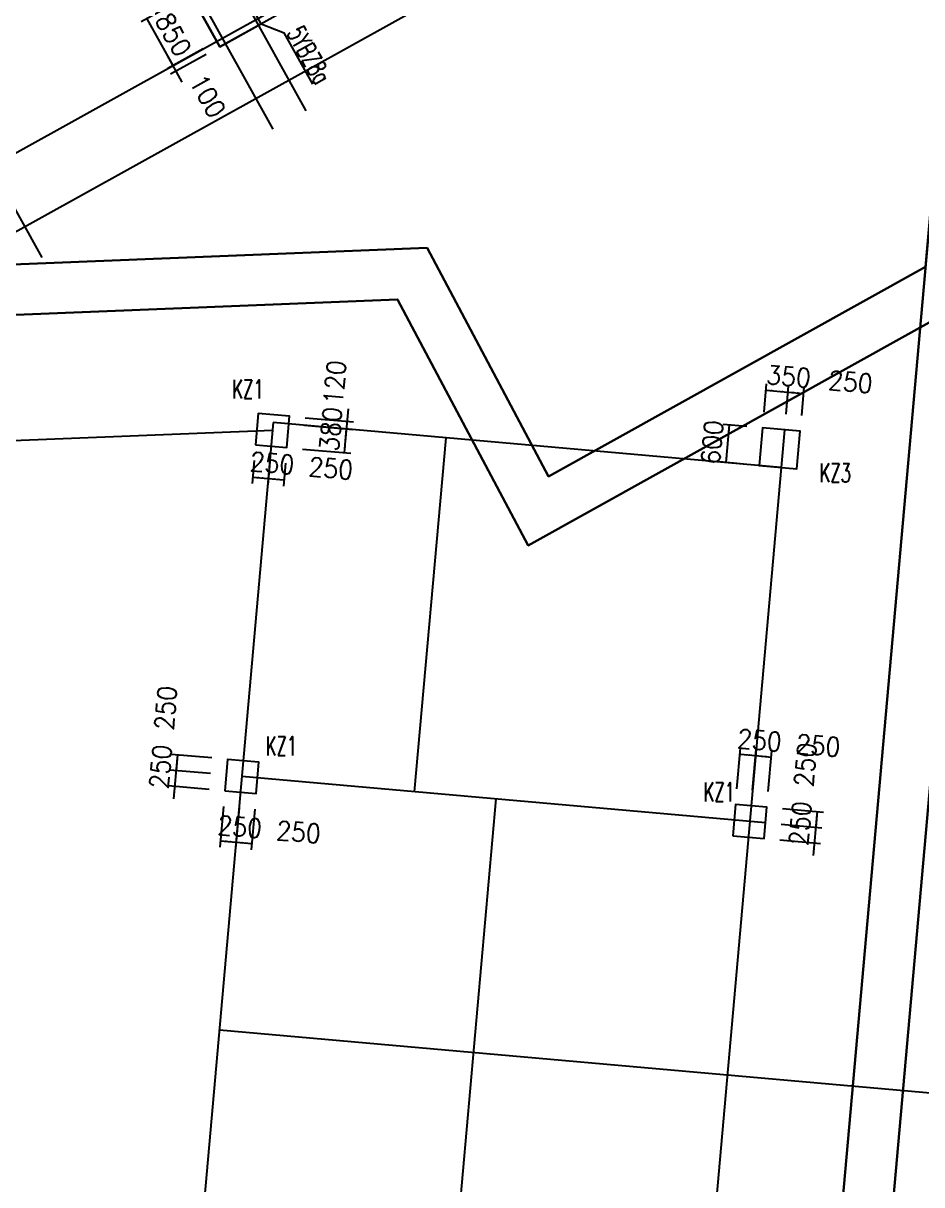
# Model space of a CAD drawing. Extents: x 387171 to 699106, y 11966 to 245688.
# Drawn here: x 509196 to 523467, y 79759 to 98222 of the extents above; entities that cross this region are included whole.
import ezdxf

# ---------------------------------------------------------------- set-up
doc = ezdxf.new("R2010")
doc.units = 0
doc.header["$LTSCALE"] = 100
doc.header["$MEASUREMENT"] = 0
for name, color, linetype in [('22000', 2, 'Continuous'), ('b边缘构件', 235, 'Continuous'), ('COLU', 7, 'Continuous'), ('DIM', 3, 'Continuous'), ('DOTE', 253, 'Continuous'), ('h后浇带', 51, 'Continuous'), ('NUM', 7, 'Continuous'), ('wall-主楼', 2, 'Continuous'), ('Y阴影', 254, 'Continuous'), ('小尺寸', 4, 'Continuous'), ('边缘构件标注', 1, 'Continuous')]:
    doc.layers.add(name, color=color, linetype=linetype)
doc.styles.get("Standard").update_dxf_attribs({"font": 'standard'})
doc.dimstyles.get("Standard").update_dxf_attribs({"dimtxt": 300, "dimasz": 100, "dimexe": 100, "dimexo": 250, "dimgap": 100, "dimtad": 0, "dimtoh": 1, "dimdec": 0, "dimdsep": 46, "dimcen": 0.09, "dimclrt": 7, "dimadec": 0, "dimazin": 0, "dimtfac": 1, "dimtdec": 4, "dimtofl": 0, "dimtmove": 0, "dimatfit": 3, "dimfxl": 1, "dimtolj": 1, "dimtzin": 0, "dimarcsym": 0})

# ---------------------------------------------------------------- blocks, each defined once
blk = doc.blocks.new('*D240')
at = {"layer": '小尺寸', "color": 0, "linetype": 'ByBlock', "lineweight": -2}
for p, q in [((511639, 98558), (511071, 98242)), ((511158, 98291), (511571, 97548)), ((512052, 97815), (511484, 97499))]:
    blk.add_line(p, q, dxfattribs=at)
for points in [[(511158, 98291), (511221, 98211), (511192, 98195)], [(511571, 97548), (511508, 97627), (511537, 97643)]]:
    blk.add_solid(points, dxfattribs=at)
at = {"layer": '小尺寸', "color": 7, "linetype": 'Continuous', "lineweight": -2, "insert": (511583, 98040), "char_height": 300, "width": 566.67, "attachment_point": 5, "rotation": 299.0454}
blk.add_mtext('850', dxfattribs=at)
blk = doc.blocks.new('*D4553')
at = {"layer": '小尺寸', "color": 0, "linetype": 'ByBlock', "lineweight": -2}
for p, q in [((511474, 97722), (511717, 97285)), ((512052, 97815), (511484, 97499)), ((512100, 97727), (511532, 97412))]:
    blk.add_line(p, q, dxfattribs=at)
for points in [[(511571, 97548), (511508, 97627), (511537, 97643)], [(511620, 97460), (511683, 97381), (511654, 97365)]]:
    blk.add_solid(points, dxfattribs=at)
at = {"layer": '小尺寸', "color": 7, "linetype": 'Continuous', "lineweight": -2, "insert": (512125, 97065), "char_height": 300, "width": 476.67, "attachment_point": 5, "rotation": 299.0454}
blk.add_mtext('100', dxfattribs=at)
blk = doc.blocks.new('*D1788')
at = {"layer": 'DIM', "color": 0, "linetype": 'ByBlock', "lineweight": -2}
for p, q in [((512192, 86543), (511545, 86600)), ((511644, 86591), (511622, 86342)), ((512170, 86294), (511523, 86351))]:
    blk.add_line(p, q, dxfattribs=at)
for points in [[(511644, 86591), (511652, 86490), (511619, 86493)], [(511622, 86342), (511614, 86443), (511648, 86440)]]:
    blk.add_solid(points, dxfattribs=at)
at = {"layer": 'DIM', "color": 7, "linetype": 'Continuous', "lineweight": -2, "insert": (511459, 87337), "char_height": 300, "width": 566.67, "attachment_point": 5, "rotation": 84.9316}
blk.add_mtext('250', dxfattribs=at)
blk = doc.blocks.new('*D1987')
at = {"layer": 'DIM', "color": 0, "linetype": 'ByBlock', "lineweight": -2}
for p, q in [((511640, 86541), (511582, 85894)), ((512170, 86294), (511523, 86351)), ((512148, 86044), (511500, 86102))]:
    blk.add_line(p, q, dxfattribs=at)
for points in [[(511622, 86342), (511614, 86443), (511648, 86440)], [(511600, 86093), (511608, 85992), (511575, 85995)]]:
    blk.add_solid(points, dxfattribs=at)
at = {"layer": 'DIM', "color": 7, "linetype": 'Continuous', "lineweight": -2, "insert": (511377, 86404), "char_height": 300, "width": 566.67, "attachment_point": 5, "rotation": 84.9316}
blk.add_mtext('250', dxfattribs=at)
blk = doc.blocks.new('*D2886')
at = {"layer": 'DIM', "color": 0, "linetype": 'ByBlock', "lineweight": -2}
for p, q in [((512375, 85773), (512317, 85126)), ((512624, 85751), (512566, 85104)), ((512326, 85226), (512575, 85203))]:
    blk.add_line(p, q, dxfattribs=at)
for points in [[(512326, 85226), (512427, 85233), (512424, 85200)], [(512575, 85203), (512474, 85196), (512477, 85229)]]:
    blk.add_solid(points, dxfattribs=at)
at = {"layer": 'DIM', "color": 7, "linetype": 'Continuous', "lineweight": -2, "insert": (512637, 85449), "char_height": 300, "width": 566.67, "attachment_point": 5, "rotation": 354.9316}
blk.add_mtext('250', dxfattribs=at)
blk = doc.blocks.new('*D2489')
at = {"layer": 'DIM', "color": 0, "linetype": 'ByBlock', "lineweight": -2}
for p, q in [((512624, 85751), (512566, 85104)), ((512873, 85729), (512815, 85082)), ((512575, 85203), (512824, 85181))]:
    blk.add_line(p, q, dxfattribs=at)
for points in [[(512575, 85203), (512676, 85211), (512673, 85178)], [(512824, 85181), (512723, 85174), (512726, 85207)]]:
    blk.add_solid(points, dxfattribs=at)
at = {"layer": 'DIM', "color": 7, "linetype": 'Continuous', "lineweight": -2, "insert": (513570, 85366), "char_height": 300, "width": 566.67, "attachment_point": 5, "rotation": 354.9316}
blk.add_mtext('250', dxfattribs=at)
blk = doc.blocks.new('*D3393')
at = {"layer": 'DIM', "color": 0, "linetype": 'ByBlock', "lineweight": -2}
for p, q in [((521256, 85739), (521904, 85681)), ((521804, 85690), (521782, 85441)), ((521234, 85490), (521882, 85432))]:
    blk.add_line(p, q, dxfattribs=at)
for points in [[(521804, 85690), (521812, 85589), (521779, 85592)], [(521782, 85441), (521774, 85542), (521808, 85539)]]:
    blk.add_solid(points, dxfattribs=at)
at = {"layer": 'DIM', "color": 7, "linetype": 'Continuous', "lineweight": -2, "insert": (521619, 86436), "char_height": 300, "width": 566.67, "attachment_point": 5, "rotation": 84.9316}
blk.add_mtext('250', dxfattribs=at)
blk = doc.blocks.new('*D3030')
at = {"layer": 'DIM', "color": 0, "linetype": 'ByBlock', "lineweight": -2}
for p, q in [((521234, 85490), (521882, 85432)), ((521800, 85640), (521742, 84993)), ((521212, 85241), (521860, 85183))]:
    blk.add_line(p, q, dxfattribs=at)
for points in [[(521782, 85441), (521774, 85542), (521808, 85539)], [(521760, 85192), (521768, 85091), (521735, 85094)]]:
    blk.add_solid(points, dxfattribs=at)
at = {"layer": 'DIM', "color": 7, "linetype": 'Continuous', "lineweight": -2, "insert": (521537, 85503), "char_height": 300, "width": 566.67, "attachment_point": 5, "rotation": 84.9316}
blk.add_mtext('250', dxfattribs=at)
blk = doc.blocks.new('*D3771')
at = {"layer": 'DIM', "color": 0, "linetype": 'ByBlock', "lineweight": -2}
for p, q in [((520531, 86054), (520589, 86701)), ((520580, 86602), (520829, 86580)), ((520781, 86032), (520838, 86679))]:
    blk.add_line(p, q, dxfattribs=at)
for points in [[(520580, 86602), (520681, 86609), (520678, 86576)], [(520829, 86580), (520728, 86572), (520731, 86605)]]:
    blk.add_solid(points, dxfattribs=at)
at = {"layer": 'DIM', "color": 7, "linetype": 'Continuous', "lineweight": -2, "insert": (520891, 86825), "char_height": 300, "width": 566.67, "attachment_point": 5, "rotation": 354.9316}
blk.add_mtext('250', dxfattribs=at)
blk = doc.blocks.new('*D3527')
at = {"layer": 'DIM', "color": 0, "linetype": 'ByBlock', "lineweight": -2}
for p, q in [((520781, 86032), (520838, 86679)), ((521030, 86010), (521087, 86657)), ((520829, 86580), (521078, 86558))]:
    blk.add_line(p, q, dxfattribs=at)
for points in [[(520829, 86580), (520930, 86587), (520927, 86554)], [(521078, 86558), (520977, 86550), (520980, 86583)]]:
    blk.add_solid(points, dxfattribs=at)
at = {"layer": 'DIM', "color": 7, "linetype": 'Continuous', "lineweight": -2, "insert": (521824, 86742), "char_height": 300, "width": 566.67, "attachment_point": 5, "rotation": 354.9316}
blk.add_mtext('250', dxfattribs=at)
blk = doc.blocks.new('*D2800')
at = {"layer": 'DIM', "color": 0, "linetype": 'ByBlock', "lineweight": -2}
for p, q in [((512863, 91273), (512830, 90907)), ((513112, 91251), (513079, 90885)), ((512839, 91006), (513088, 90984))]:
    blk.add_line(p, q, dxfattribs=at)
for points in [[(512839, 91006), (512940, 91014), (512937, 90981)], [(513088, 90984), (512987, 90977), (512990, 91010)]]:
    blk.add_solid(points, dxfattribs=at)
at = {"layer": 'DIM', "color": 7, "linetype": 'Continuous', "lineweight": -2, "insert": (513150, 91230), "char_height": 300, "width": 566.67, "attachment_point": 5, "rotation": 354.9316}
blk.add_mtext('250', dxfattribs=at)
blk = doc.blocks.new('*D4437')
at = {"layer": 'DIM', "color": 0, "linetype": 'ByBlock', "lineweight": -2}
for p, q in [((513112, 91251), (513079, 90885)), ((513361, 91228), (513328, 90863)), ((513088, 90984), (513337, 90962))]:
    blk.add_line(p, q, dxfattribs=at)
for points in [[(513088, 90984), (513189, 90992), (513186, 90959)], [(513337, 90962), (513236, 90954), (513239, 90988)]]:
    blk.add_solid(points, dxfattribs=at)
at = {"layer": 'DIM', "color": 7, "linetype": 'Continuous', "lineweight": -2, "insert": (514083, 91147), "char_height": 300, "width": 566.67, "attachment_point": 5, "rotation": 354.9316}
blk.add_mtext('250', dxfattribs=at)
blk = doc.blocks.new('*D3547')
at = {"layer": 'DIM', "color": 0, "linetype": 'ByBlock', "lineweight": -2}
for p, q in [((513665, 91833), (514431, 91765)), ((514298, 91395), (514332, 91774)), ((513632, 91454), (514398, 91386))]:
    blk.add_line(p, q, dxfattribs=at)
for points in [[(514332, 91774), (514340, 91673), (514306, 91676)], [(514298, 91395), (514291, 91496), (514324, 91493)]]:
    blk.add_solid(points, dxfattribs=at)
at = {"layer": 'DIM', "color": 7, "linetype": 'Continuous', "lineweight": -2, "insert": (514081, 91771), "char_height": 300, "width": 566.67, "attachment_point": 5, "rotation": 84.9316}
blk.add_mtext('380', dxfattribs=at)
blk = doc.blocks.new('*D739')
at = {"layer": 'DIM', "color": 0, "linetype": 'ByBlock', "lineweight": -2}
for p, q in [((513676, 91952), (514442, 91885)), ((514314, 91575), (514360, 92093)), ((513665, 91833), (514431, 91765))]:
    blk.add_line(p, q, dxfattribs=at)
for points in [[(514342, 91893), (514335, 91994), (514368, 91991)], [(514332, 91774), (514340, 91673), (514306, 91676)]]:
    blk.add_solid(points, dxfattribs=at)
at = {"layer": 'DIM', "color": 7, "linetype": 'Continuous', "lineweight": -2, "insert": (514146, 92513), "char_height": 300, "width": 476.67, "attachment_point": 5, "rotation": 84.9316}
blk.add_mtext('120', dxfattribs=at)
blk = doc.blocks.new('*D3314')
at = {"layer": 'DIM', "color": 0, "linetype": 'ByBlock', "lineweight": -2}
for p, q in [((520691, 91812), (520314, 91846)), ((520361, 91239), (520414, 91837)), ((520638, 91215), (520261, 91248))]:
    blk.add_line(p, q, dxfattribs=at)
for points in [[(520414, 91837), (520422, 91736), (520389, 91739)], [(520361, 91239), (520353, 91340), (520386, 91337)]]:
    blk.add_solid(points, dxfattribs=at)
at = {"layer": 'DIM', "color": 7, "linetype": 'Continuous', "lineweight": -2, "insert": (520138, 91560), "char_height": 300, "width": 556.67, "attachment_point": 5, "rotation": 84.9316}
blk.add_mtext('600', dxfattribs=at)
blk = doc.blocks.new('*D4087')
at = {"layer": 'DIM', "color": 0, "linetype": 'ByBlock', "lineweight": -2}
for p, q in [((520962, 92039), (521002, 92489)), ((520993, 92389), (521342, 92358)), ((521311, 92008), (521350, 92458))]:
    blk.add_line(p, q, dxfattribs=at)
for points in [[(520993, 92389), (521094, 92397), (521091, 92364)], [(521342, 92358), (521241, 92350), (521243, 92384)]]:
    blk.add_solid(points, dxfattribs=at)
at = {"layer": 'DIM', "color": 7, "linetype": 'Continuous', "lineweight": -2, "insert": (521354, 92608), "char_height": 300, "width": 566.67, "attachment_point": 5, "rotation": 354.9316}
blk.add_mtext('350', dxfattribs=at)
blk = doc.blocks.new('*D366')
at = {"layer": 'DIM', "color": 0, "linetype": 'ByBlock', "lineweight": -2}
for p, q in [((521311, 92008), (521350, 92458)), ((521342, 92358), (521591, 92336)), ((521560, 91986), (521599, 92436))]:
    blk.add_line(p, q, dxfattribs=at)
for points in [[(521342, 92358), (521443, 92366), (521440, 92333)], [(521591, 92336), (521490, 92328), (521492, 92361)]]:
    blk.add_solid(points, dxfattribs=at)
at = {"layer": 'DIM', "color": 7, "linetype": 'Continuous', "lineweight": -2, "insert": (522336, 92521), "char_height": 300, "width": 566.67, "attachment_point": 5, "rotation": 354.9316}
blk.add_mtext('250', dxfattribs=at)
blk = doc.blocks.new('后浇带现场')
at = {"color": 6, "lineweight": 30}
for points in [[(662200, 674230), (718557, 674230), (718557, 624270), (707583, 624270), (707286, 620897), (700215, 616964), (698139, 620873), (664797, 619534)], [(662200, 673430), (717757, 673430), (717757, 625070), (706851, 625070), (706526, 621390), (700538, 618060), (698609, 621692), (664765, 620333)], [(703006, 581720), (706851, 625070)], [(703803, 581649), (707583, 624270)]]:
    blk.add_lwpolyline(points, dxfattribs=at)
at = {"layer": 'h后浇带', "color": 1}
for p, q in [((705657, 611605), (703006, 581720)), ((706457, 611569), (703803, 581649))]:
    blk.add_line(p, q, dxfattribs=at)

msp = doc.modelspace()

# ---------------------------------------------------------------- hatches: boundary and pattern name
at = {"layer": 'Y阴影'}
h = msp.add_hatch(dxfattribs=at)
h.set_pattern_fill('ANSI31', color=256, scale=25, angle=-60.95463, style=0)
h.set_pattern_definition([])
h.paths.add_polyline_path([(511857.7, 98679), (512318.9, 97848.5), (512974.6, 98212.6), (512828.9, 98474.9), (512610.6, 98353.6), (512513.5, 98528.5), (512338.4, 98431.3), (512119.9, 98824.7)], flags=0)

# ---------------------------------------------------------------- linework, layer by layer
at = {"layer": '22000', "linetype": 'Continuous'}
msp.add_lwpolyline([(512119.9, 98824.7), (512338.4, 98431.2), (512513.3, 98528.3), (512610.6, 98353.6), (516107.3, 100295.5), (516544.3, 99508.7), (516719.1, 99605.8), (516816.2, 99431), (518739.5, 100499.1), (518642.4, 100673.9), (518817.3, 100771), (517797.7, 102606.9), (518060, 102752.5), (518594, 101790.9), (519118.5, 102082.4), (519264.1, 101820.1), (518739.6, 101528.8), (519322.3, 100479.5), (516524.8, 98925.9), (515990.7, 99887.6), (512318.9, 97848.5), (511857.7, 98679), (512119.9, 98824.7)], dxfattribs=at)
at = {"layer": 'b边缘构件'}
msp.add_lwpolyline([(511857.7, 98679), (512318.9, 97848.5), (512974.6, 98212.6), (512828.9, 98474.9), (512610.6, 98353.6), (512513.5, 98528.5), (512338.4, 98431.3), (512119.9, 98824.7)], close=True, dxfattribs=at)
at = {"layer": 'COLU'}
for points in [[(512884.6, 91520.7), (513382.7, 91476.5), (513426.9, 91974.6), (512928.8, 92018.7)], [(520886.8, 91192.6), (521484.5, 91139.6), (521537.5, 91737.2), (520939.9, 91790.2)], [(512396.9, 86022.4), (512894.9, 85978.2), (512939.1, 86476.3), (512441.1, 86520.4)], [(520465.2, 85306.8), (520963.3, 85262.6), (521007.4, 85760.7), (520509.4, 85804.9)]]:
    msp.add_lwpolyline(points, close=True, dxfattribs=at)
at = {"layer": 'DOTE'}
for p, q in [((497033.9, 116927), (509488.9, 94499.5)), ((508225.2, 106661.7), (513685.2, 96829.9)), ((528534.2, 105709.7), (504515.6, 92371.1)), ((503981.6, 93332.8), (518652.3, 101480.1)), ((510662.4, 101037.3), (513160.7, 96538.6)), ((513167.2, 91877.2), (509665.9, 52400.8)), ((521230.1, 91162.1), (513167.2, 91877.2)), ((513155.7, 91748.6), (480182.9, 90425)), ((515906.4, 91634.3), (515407.3, 86006.4)), ((521288.5, 91759.3), (517734.3, 51685.2)), ((520985.4, 85511.7), (512668, 86249.3)), ((516702.2, 85891.5), (515986.6, 77823.2)), ((532770.8, 80400.5), (512310.2, 82215.2))]:
    msp.add_line(p, q, dxfattribs=at)
at = {"layer": 'wall-主楼'}
msp.add_lwpolyline([(516816.2, 99431), (517122.2, 99600.9), (517267.8, 99338.6), (516524.7, 98925.9), (515990.7, 99887.6), (512318.9, 97848.5), (511857.7, 98679), (512119.9, 98824.7), (512338.4, 98431.2), (512513.3, 98528.3), (512610.4, 98353.5), (516107.3, 100295.5), (516544.3, 99508.7), (516719.1, 99605.8)], close=True, dxfattribs=at)
at = {"layer": '边缘构件标注', "color": 200}
for p in [(512974.6, 98212.6), (513792.6, 97254.5)]:
    msp.add_line(p, (513338.8, 98071.7), dxfattribs=at)

# ---------------------------------------------------------------- block references
at = {"color": 3, "lineweight": 30}
msp.add_blockref('后浇带现场', (-182998.7, -527042.1), dxfattribs=at)

# ---------------------------------------------------------------- texts
at = {"layer": 'NUM', "color": 200, "width": 0.7}
for s, p in [('KZ1', (512514.9, 92254.8)), ('KZ3', (521842.1, 90924.8)), ('KZ1', (513045.2, 86582.3)), ('KZ1', (519999.8, 85853.5))]:
    msp.add_text(s, height=300, dxfattribs=at).set_placement(p)
at = {"layer": '边缘构件标注', "color": 200, "width": 0.7}
msp.add_text('5YBZ8a', height=300, rotation=299.04537, dxfattribs=at).set_placement((513373.1, 98067.8))

# ---------------------------------------------------------------- dimensions: what is measured, and where the dimension line sits
at = {"layer": 'DIM', "color": 200}
for base, p1, p2, angle, picture, middle in [((514342.5, 91893.4), (513416.3, 91855.1), (513426.9, 91974.6), 264.93165, '*D739', (514111.3, 92116.6)), ((521590.6, 92336), (521288.5, 91759.3), (521537.5, 91737.2), 174.93165, '*D366', (521829.9, 92565.8)), ((513337, 90962.2), (513133.7, 91499.6), (513382.7, 91477.5), 174.93165, '*D4437', (513576.3, 91191.9))]:
    dim = msp.add_linear_dim(base=base, p1=p1, p2=p2, angle=angle, dimstyle='Standard', dxfattribs=at)
    dim.commit()
    dim.dimension.update_dxf_attribs({"geometry": picture, "text_midpoint": middle})
for p1, p2, distance, picture, middle in [((520939.9, 91790.2), (521288.5, 91759.3), 601.2, '*D4087', (520797.8, 92657.3)), ((513382.7, 91476.5), (513416.3, 91855.1), -919.2, '*D3547', (514030, 91200.2)), ((520886.8, 91192.6), (520939.9, 91790.2), 527.9, '*D3314', (520138.5, 91560.1)), ((512884.6, 91521.7), (513133.7, 91499.6), -517.3, '*D2800', (512643.8, 91274.7)), ((512441.1, 86520.4), (512419, 86271.4), -800, '*D1788', (511414.4, 86830.4)), ((520509.4, 85804.9), (520758.4, 85782.8), 800, '*D3771', (520384.9, 86870)), ((520758.4, 85782.8), (521007.4, 85760.7), 800, '*D3527', (521317.4, 86787.3)), ((512419, 86271.4), (512396.9, 86022.4), -800, '*D1987', (511331.7, 85897.9)), ((521007.4, 85760.7), (520985.4, 85511.7), 800, '*D3393', (521574.6, 85929.3)), ((512396.9, 86022.4), (512645.9, 86000.3), -800, '*D2886', (512131.1, 85493.8)), ((512645.9, 86000.3), (512894.9, 85978.2), -800, '*D2489', (513063.6, 85411.1)), ((520985.4, 85511.7), (520963.3, 85262.6), 800, '*D3030', (521491.9, 84996.8))]:
    dim = msp.add_aligned_dim(p1=p1, p2=p2, distance=distance, dimstyle='Standard', dxfattribs=at)
    dim.commit()
    dim.dimension.update_dxf_attribs({"geometry": picture, "text_midpoint": middle})
at = {"layer": '小尺寸'}
for base, p1, p2, picture, middle in [((511571, 97547.5), (511857.7, 98679), (512270.4, 97935.9), '*D240', (511583.2, 98040.4)), ((511619.5, 97460.1), (512270.4, 97935.9), (512318.9, 97848.5), '*D4553', (511936.1, 97404.9))]:
    dim = msp.add_linear_dim(base=base, p1=p1, p2=p2, angle=299.04537, dimstyle='Standard', dxfattribs=at)
    dim.commit()
    dim.dimension.update_dxf_attribs({"geometry": picture, "text_midpoint": middle})

doc.saveas('drawing.dxf')
